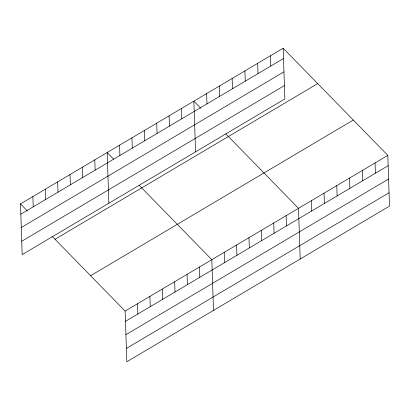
<?xml version="1.0" encoding="UTF-8"?>
<svg xmlns="http://www.w3.org/2000/svg" width="410" height="410" viewBox="0 0 410 410"><rect width="100%" height="100%" fill="white"/><g stroke="black" fill="none" stroke-linecap="round" stroke-linejoin="round"><path stroke-width="0.61" d="M283.177 48.231L284.863 98.928L22.181 254.605L20.5 203.908L283.177 48.231L387.819 155.395L389.5 206.092L126.823 361.769L125.137 311.072L52.008 236.18M20.838 214.179L283.52 58.502M21.284 227.519L283.961 71.842M21.74 241.264L284.417 85.587M55.032 239.276L317.709 83.599M90.61 275.71L353.287 120.033M125.137 311.072L387.819 155.395M125.48 321.343L388.157 165.666M125.921 334.683L388.603 179.006M126.377 348.428L389.059 192.751M200.772 108.235L193.868 101.162L195.549 151.854M225.808 133.875L298.506 208.326L300.187 259.023M113.657 159.167L107.184 152.535L108.865 203.232M139.123 185.248L211.821 259.699L213.507 310.396M20.5 203.908L27.408 210.981M375.058 162.96L375.401 173.23M362.302 170.519L362.64 180.789M349.54 178.083L349.884 188.354M336.784 185.643L337.122 195.913M324.023 193.202L324.366 203.473M311.267 200.767L311.605 211.037M286.124 215.665L286.467 225.936M270.421 55.796L270.759 66.061M273.742 223.004L274.08 233.275M257.659 63.355L258.003 73.626M261.36 230.343L261.698 240.614M244.903 70.915L245.241 81.185M248.972 237.682L249.316 247.953M232.142 78.479L232.485 88.75M236.59 245.021L236.929 255.292M219.386 86.038L219.724 96.309M224.208 252.36L224.547 262.631M206.625 93.603L206.968 103.873M199.439 267.038L199.783 277.309M187.057 274.377L187.396 284.648M181.486 108.501L181.825 118.772M174.675 281.716L175.014 291.987M169.099 115.84L169.443 126.111M156.717 123.179L157.061 133.45M162.288 289.055L162.632 299.326M149.906 296.394L150.244 306.665M144.335 130.518L144.674 140.789M137.524 303.733L137.862 314.004M131.953 137.857L132.292 148.128M119.566 145.196L119.91 155.467M94.802 159.874L95.14 170.145M82.415 167.213L82.758 177.484M70.033 174.552L70.376 184.823M57.651 181.891L57.989 192.162M45.269 189.23L45.607 199.501M32.882 196.569L33.225 206.84"/></g></svg>
